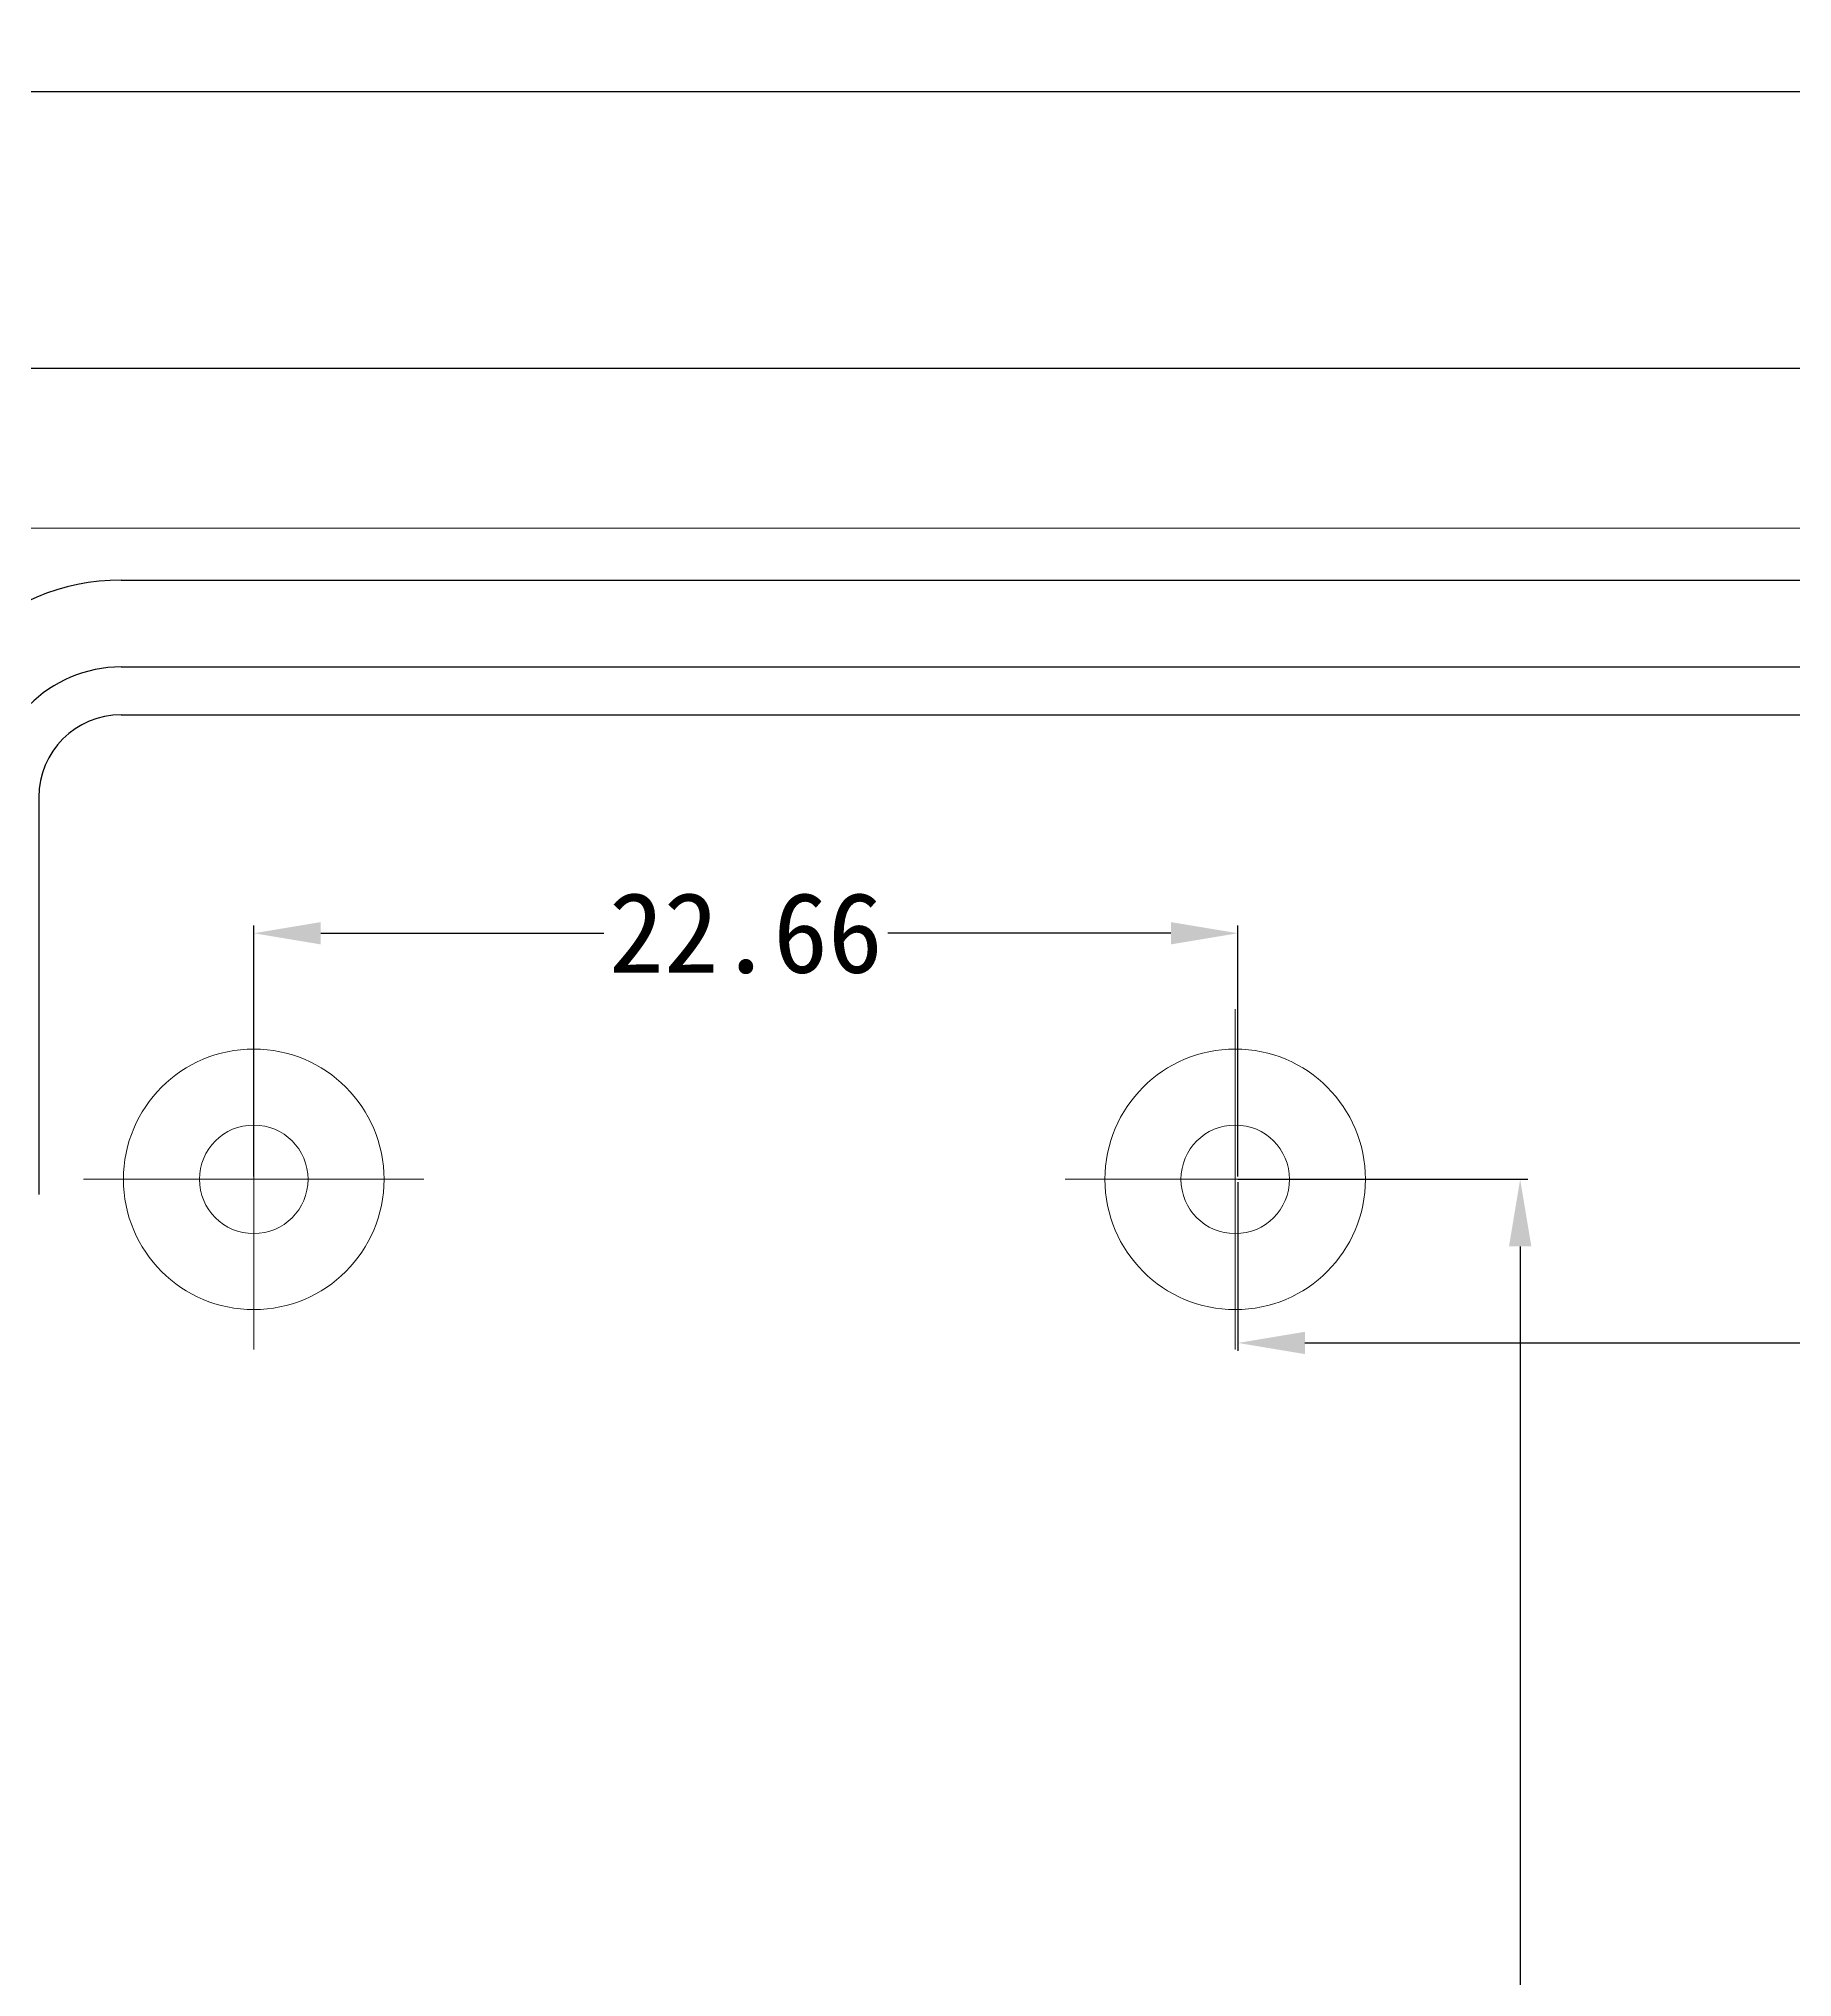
# Model space of a CAD drawing. Header units: millimetres. Extents: x 7731 to 7976, y -906 to -774.
# Drawn here: x 7772.96 to 7813.33, y -819.02 to -774.38 of the extents above; entities that cross this region are included whole.
import ezdxf

# ---------------------------------------------------------------- set-up
doc = ezdxf.new("R2010")
doc.units = ezdxf.units.MM
doc.header["$LTSCALE"] = 0.3
doc.layers.get('0').update_dxf_attribs({"lineweight": 30})
doc.layers.add('D', color=3, linetype='Continuous', lineweight=15)
doc.layers.add('MiniCADViewLayer', color=1, linetype='Continuous')
doc.styles.get("Standard").update_dxf_attribs({"font": 'txt.shx'})
doc.styles.add('txtstyle_2', font='simsun.ttc', dxfattribs={"height": 1.852653})
doc.dimstyles.new('ISO-25', dxfattribs={"dimtxt": 3, "dimasz": 2.5, "dimexe": 1.25, "dimexo": 0.625, "dimtad": 1, "dimdec": 6, "dimtxsty": 'Standard', "dimblk": 'CLOSEDBLANK', "dimcen": 2.5, "dimazin": 0, "dimtfac": 1, "dimtdec": 6, "dimtmove": 0, "dimatfit": 3, "dimfxl": 1, "dimlwd": 15, "dimlwe": 15, "dimarcsym": 0})

# ---------------------------------------------------------------- blocks, each defined once
blk = doc.blocks.new('*D14')
at = {"layer": 'Defpoints', "color": 0}
for p in [(7976.358, -781.962), (7742.358, -794.896), (7976.358, -794.896)]:
    blk.add_point(p, dxfattribs=at)
at = {"layer": 'MiniCADViewLayer', "color": 0, "linetype": 'Continuous', "lineweight": -2, "ltscale": 0.3}
for p, q in [((7742.358, -794.833), (7742.358, -781.782)), ((7744.026, -781.962), (7855.431, -781.962)), ((7974.691, -781.962), (7863.286, -781.962)), ((7976.358, -794.833), (7976.358, -781.782))]:
    blk.add_line(p, q, dxfattribs=at)
at = {"layer": 'MiniCADViewLayer', "color": 0}
for points in [[(7744.026, -781.685), (7744.026, -782.24), (7742.358, -781.962)], [(7974.691, -782.24), (7974.691, -781.685), (7976.358, -781.962)]]:
    blk.add_solid(points, dxfattribs=at)
at = {"layer": 'MiniCADViewLayer', "color": 30, "linetype": 'ByBlock', "ltscale": 0.3, "insert": (7859.358, -781.962), "char_height": 1.8527, "attachment_point": 5, "style": 'txtstyle_2'}
blk.add_mtext('\\A1;234.00', dxfattribs=at)
blk = doc.blocks.new('*D15')
at = {"layer": 'Defpoints', "color": 0}
for p in [(7959.358, -775.595), (7759.358, -793.607), (7959.358, -793.607)]:
    blk.add_point(p, dxfattribs=at)
at = {"layer": 'MiniCADViewLayer', "color": 0, "linetype": 'Continuous', "lineweight": -2, "ltscale": 0.3}
for p, q in [((7759.358, -793.544), (7759.358, -775.415)), ((7959.358, -793.544), (7959.358, -775.415)), ((7760.902, -775.595), (7855.431, -775.595)), ((7957.815, -775.595), (7863.286, -775.595))]:
    blk.add_line(p, q, dxfattribs=at)
at = {"layer": 'MiniCADViewLayer', "color": 0}
for points in [[(7760.902, -775.337), (7760.902, -775.852), (7759.358, -775.595)], [(7957.815, -775.852), (7957.815, -775.337), (7959.358, -775.595)]]:
    blk.add_solid(points, dxfattribs=at)
at = {"layer": 'MiniCADViewLayer', "color": 30, "linetype": 'ByBlock', "ltscale": 0.3, "insert": (7859.358, -775.595), "char_height": 1.8527, "attachment_point": 5, "style": 'txtstyle_2'}
blk.add_mtext('\\A1;200.00', dxfattribs=at)
blk = doc.blocks.new('*D17')
at = {"layer": 'Defpoints', "color": 0}
for p in [(7800.508, -800.646), (7800.508, -890.646), (7807.069, -890.646)]:
    blk.add_point(p, dxfattribs=at)
at = {"layer": 'MiniCADViewLayer', "color": 0, "linetype": 'Continuous', "lineweight": -2, "ltscale": 0.3}
for p, q in [((7800.571, -800.646), (7807.249, -800.646)), ((7807.069, -802.19), (7807.069, -842.37)), ((7807.069, -889.102), (7807.069, -848.922)), ((7800.571, -890.646), (7807.249, -890.646))]:
    blk.add_line(p, q, dxfattribs=at)
at = {"layer": 'MiniCADViewLayer', "color": 0}
for points in [[(7807.327, -802.19), (7806.812, -802.19), (7807.069, -800.646)], [(7806.812, -889.102), (7807.327, -889.102), (7807.069, -890.646)]]:
    blk.add_solid(points, dxfattribs=at)
at = {"layer": 'MiniCADViewLayer', "color": 30, "linetype": 'ByBlock', "ltscale": 0.3, "insert": (7807.069, -845.646), "char_height": 1.8527, "attachment_point": 5, "rotation": 270, "style": 'txtstyle_2'}
blk.add_mtext('\\A1;90.00', dxfattribs=at)
blk = doc.blocks.new('*D18')
at = {"layer": 'Defpoints', "color": 0}
for p in [(7800.571, -794.979), (7777.908, -800.646), (7800.571, -800.646)]:
    blk.add_point(p, dxfattribs=at)
at = {"layer": 'MiniCADViewLayer', "color": 0, "linetype": 'Continuous', "lineweight": -2, "ltscale": 0.3}
for p, q in [((7777.908, -800.583), (7777.908, -794.799)), ((7779.452, -794.979), (7785.973, -794.979)), ((7799.027, -794.979), (7792.506, -794.979)), ((7800.571, -800.583), (7800.571, -794.799))]:
    blk.add_line(p, q, dxfattribs=at)
at = {"layer": 'MiniCADViewLayer', "color": 0}
for points in [[(7779.452, -794.722), (7779.452, -795.236), (7777.908, -794.979)], [(7799.027, -795.236), (7799.027, -794.722), (7800.571, -794.979)]]:
    blk.add_solid(points, dxfattribs=at)
at = {"layer": 'MiniCADViewLayer', "color": 30, "linetype": 'ByBlock', "ltscale": 0.3, "insert": (7789.24, -794.979), "char_height": 1.8527, "attachment_point": 5, "style": 'txtstyle_2'}
blk.add_mtext('\\A1;22.66', dxfattribs=at)
blk = doc.blocks.new('*D19')
at = {"layer": 'Defpoints', "color": 0}
for p in [(7800.571, -800.646), (7940.808, -800.646), (7940.808, -804.414)]:
    blk.add_point(p, dxfattribs=at)
at = {"layer": 'MiniCADViewLayer', "color": 0, "linetype": 'Continuous', "lineweight": -2, "ltscale": 0.3}
for p, q in [((7800.571, -800.708), (7800.571, -804.594)), ((7940.808, -800.708), (7940.808, -804.594)), ((7802.115, -804.414), (7866.825, -804.414)), ((7939.265, -804.414), (7874.555, -804.414))]:
    blk.add_line(p, q, dxfattribs=at)
at = {"layer": 'MiniCADViewLayer', "color": 0}
for points in [[(7802.115, -804.157), (7802.115, -804.671), (7800.571, -804.414)], [(7939.265, -804.671), (7939.265, -804.157), (7940.808, -804.414)]]:
    blk.add_solid(points, dxfattribs=at)
at = {"layer": 'MiniCADViewLayer', "color": 30, "linetype": 'ByBlock', "ltscale": 0.3, "insert": (7870.69, -804.414), "char_height": 1.8527, "attachment_point": 5, "style": 'txtstyle_2'}
blk.add_mtext('\\A1;140.24', dxfattribs=at)

msp = doc.modelspace()

# ---------------------------------------------------------------- linework, layer by layer
at = {"linetype": 'ByBlock', "ltscale": 0.3}
for p, q in [((7774.858, -786.846), (7943.858, -786.846)), ((7774.858, -788.846), (7943.858, -788.846)), ((7774.858, -789.946), (7943.858, -789.946)), ((7772.958, -791.846), (7772.958, -800.996))]:
    msp.add_line(p, q, dxfattribs=at)
for radius in [5, 3, 1.9]:
    msp.add_arc((7774.858, -791.846), radius, 90, 180, dxfattribs=at)
at = {"layer": 'D', "color": 0, "linetype": 'ByBlock', "ltscale": 0.3}
msp.add_line((7748.358, -785.646), (7970.358, -785.646), dxfattribs=at)
at = {"layer": 'D', "color": 0, "linetype": 'ByBlock'}
for p, q in [((7777.908, -804.563), (7777.908, -796.728)), ((7800.508, -804.563), (7800.508, -796.728)), ((7773.991, -800.646), (7781.826, -800.646)), ((7796.591, -800.646), (7804.426, -800.646))]:
    msp.add_line(p, q, dxfattribs=at)
at = {"layer": 'D', "color": 0, "linetype": 'ByBlock', "ltscale": 0.3}
for centre, radius in [((7777.908, -800.646), 3), ((7800.508, -800.646), 3), ((7777.908, -800.646), 1.25), ((7800.508, -800.646), 1.25)]:
    msp.add_circle(centre, radius, dxfattribs=at)

# ---------------------------------------------------------------- dimensions: what is measured, and where the dimension line sits
at = {"layer": 'MiniCADViewLayer', "color": 1, "linetype": 'ByBlock', "ltscale": 0.3}
for p1, p2, distance, override, picture, middle in [((7759.358, -793.607), (7959.358, -793.607), 18.012, {"dimtxt": 0.18, "dimasz": 1.543878, "dimexe": 0.18, "dimexo": 0.0625, "dimgap": 0.09, "dimtad": 0, "dimtih": 1, "dimtoh": 1, "dimdec": 2, "dimzin": 0, "dimdsep": 46, "dimtxsty": 'txtstyle_2', "dimsah": 1, "dimcen": 0.09, "dimclrt": 30, "dimadec": 0, "dimtdec": 4, "dimtofl": 0, "dimtolj": 1, "dimtzin": 0, "dimlwd": 65534, "dimlwe": 65534}, '*D15', (7859.358, -775.595)), ((7742.358, -794.896), (7976.358, -794.896), 12.933, {"dimtxt": 0.18, "dimasz": 1.667388, "dimexe": 0.18, "dimexo": 0.0625, "dimgap": 0.09, "dimtad": 0, "dimtih": 1, "dimtoh": 1, "dimdec": 2, "dimzin": 0, "dimdsep": 46, "dimtxsty": 'txtstyle_2', "dimsah": 1, "dimcen": 0.09, "dimclrt": 30, "dimadec": 0, "dimtdec": 4, "dimtofl": 0, "dimtolj": 1, "dimtzin": 0, "dimlwd": 65534, "dimlwe": 65534}, '*D14', (7859.358, -781.962)), ((7777.908, -800.646), (7800.571, -800.646), 5.667, {"dimtxt": 0.18, "dimasz": 1.543878, "dimexe": 0.18, "dimexo": 0.0625, "dimgap": 0.09, "dimtad": 0, "dimtih": 1, "dimtoh": 1, "dimdec": 2, "dimzin": 0, "dimdsep": 46, "dimtxsty": 'txtstyle_2', "dimsah": 1, "dimcen": 0.09, "dimclrt": 30, "dimadec": 0, "dimtdec": 4, "dimtofl": 0, "dimtolj": 1, "dimtzin": 0, "dimlwd": 65534, "dimlwe": 65534}, '*D18', (7789.24, -794.979)), ((7800.571, -800.646), (7940.808, -800.646), -3.768, {"dimtxt": 0.18, "dimasz": 1.543878, "dimexe": 0.18, "dimexo": 0.0625, "dimgap": 0.09, "dimtad": 0, "dimtih": 1, "dimtoh": 1, "dimdec": 2, "dimzin": 0, "dimdsep": 46, "dimtxsty": 'txtstyle_2', "dimsah": 1, "dimcen": 0.09, "dimclrt": 30, "dimadec": 0, "dimtdec": 4, "dimtofl": 0, "dimtolj": 1, "dimtzin": 0, "dimlwd": 65534, "dimlwe": 65534}, '*D19', (7870.69, -804.414))]:
    dim = msp.add_aligned_dim(p1=p1, p2=p2, distance=distance, dimstyle='ISO-25', override=override, dxfattribs=at)
    dim.commit()
    dim.dimension.update_dxf_attribs({"geometry": picture, "text_midpoint": middle})
dim = msp.add_aligned_dim(p1=(7800.508, -800.646), p2=(7800.508, -890.646), distance=6.561, dimstyle='ISO-25', override={"dimtxt": 0.18, "dimasz": 1.543878, "dimexe": 0.18, "dimexo": 0.0625, "dimgap": 0.09, "dimtad": 0, "dimtih": 1, "dimtoh": 1, "dimdec": 2, "dimzin": 0, "dimdsep": 46, "dimtxsty": 'txtstyle_2', "dimsah": 1, "dimcen": 0.09, "dimclrt": 30, "dimadec": 0, "dimtdec": 4, "dimtofl": 0, "dimtolj": 1, "dimtzin": 0, "dimlwd": 65534, "dimlwe": 65534}, dxfattribs=at)
dim.commit()
dim.dimension.update_dxf_attribs({"geometry": '*D17', "text_midpoint": (7807.069, -845.646), "text_rotation": 270})

doc.saveas('drawing.dxf')
